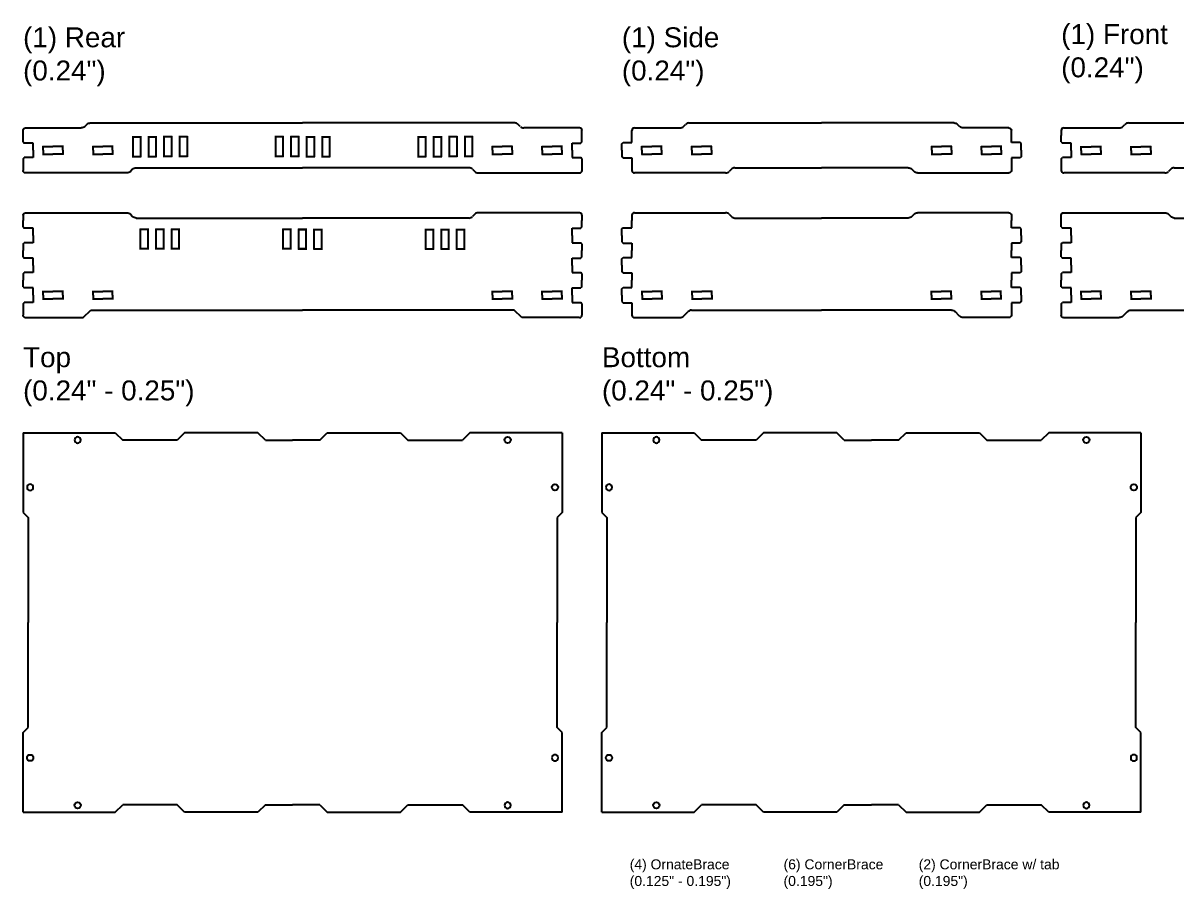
# Model space of a CAD drawing. Header units: inches. Extents: x 0.1 to 80.5, y -7.6 to 50.1.
# Drawn here: x 1.34 to 30.28, y 28.42 to 50.14 of the extents above; entities that cross this region are included whole.
import ezdxf

# ---------------------------------------------------------------- set-up
doc = ezdxf.new("R2010")
doc.units = ezdxf.units.IN
doc.header["$MEASUREMENT"] = 0
doc.styles.get("Standard").update_dxf_attribs({"font": 'arial.ttf'})

# ---------------------------------------------------------------- blocks, each defined once
blk = doc.blocks.new('BraceHole_Quarter')
at = {"color": 30, "true_color": 0xf8991e}
for p, q in [((-0.260625, 0.0925), (0, 0.0925)), ((-0.245, 0), (-0.245, 0.108125))]:
    blk.add_line(p, q, dxfattribs=at)
blk = doc.blocks.new('BraceHole')
blk.add_blockref('BraceHole_Quarter', (0, 0))
at = {"xscale": -1, "rotation": 180}
blk.add_blockref('BraceHole_Quarter', (0, 0), dxfattribs=at)
at = {"xscale": -1}
blk.add_blockref('BraceHole_Quarter', (0, 0), dxfattribs=at)
at = {"rotation": 180}
blk.add_blockref('BraceHole_Quarter', (0, 0), dxfattribs=at)
blk = doc.blocks.new('BraceHoles')
for p in [(0.5, 0), (1.75, 0)]:
    blk.add_blockref('BraceHole', p)
blk = doc.blocks.new('HingeHole')
at = {"color": 240, "true_color": 0xed1f24}
for p, q in [((0.110625, 0.495), (-0.110625, 0.495)), ((-0.095, 0.510625), (-0.095, -0.010625)), ((0.095, 0.510625), (0.095, -0.010625)), ((0.110625, 0.005), (-0.110625, 0.005))]:
    blk.add_line(p, q, dxfattribs=at)
blk = doc.blocks.new('Dovetail_Half')
at = {"color": 240, "true_color": 0xed1f24}
for p, q in [((-0.25, 0.21375), (-0.25, 0.375)), ((-0.25, 0.21375), (-0.21875, 0.1825)), ((0, 0.1825), (-0.21875, 0.1825)), ((0, 0), (0, 0.1825))]:
    blk.add_line(p, q, dxfattribs=at)
blk = doc.blocks.new('Bottom_Back_Half')
for p, q in [((4.174, 3.875), (0, 3.875)), ((4.319, 3.968), (4.262, 3.912)), ((6.947, 4.005), (4.407, 4.005)), ((7.01, 3.942), (7.01, 3.812)), ((5.312, 1.562), (0, 1.562)), ((5.5, 1.375), (5.312, 1.562)), ((7.01, 1.562), (7.01, 1.437)), ((6.947, 1.375), (5.5, 1.375))]:
    blk.add_line(p, q)
for centre, radius, start, end in [((4.174, 4), 0.125, 270, 315), ((4.407, 3.88), 0.125, 90, 135), ((6.947, 3.942), 0.0625, 0, 90), ((6.947, 1.437), 0.0625, 270, 0)]:
    blk.add_arc(centre, radius, start, end)
at = {"xscale": -1}
for name, p in [('Dovetail_Half', (6.76, 3.437)), ('Dovetail_Half', (6.76, 2.687)), ('BraceHoles', (6.76, 1.937)), ('Dovetail_Half', (6.76, 1.937))]:
    blk.add_blockref(name, p, dxfattribs=at)
at = {"rotation": 180}
for name, p in [('HingeHole', (0, 3.594)), ('HingeHole', (0.39, 3.594)), ('HingeHole', (3.187, 3.594)), ('HingeHole', (3.577, 3.594)), ('HingeHole', (3.967, 3.594)), ('Dovetail_Half', (6.76, 3.437)), ('Dovetail_Half', (6.76, 2.687)), ('Dovetail_Half', (6.76, 1.937))]:
    blk.add_blockref(name, p, dxfattribs=at)
blk = doc.blocks.new('Bottom_Back_Full')
at = {"xscale": -1}
blk.add_blockref('Bottom_Back_Half', (0, -1.375), dxfattribs=at)
blk.add_blockref('Bottom_Back_Half', (0, -1.375))
blk = doc.blocks.new('Bottom_Front_Half')
for p, q in [((6.947, 2.63), (4.407, 2.63)), ((4.174, 2.5), (0, 2.5)), ((4.319, 2.593), (4.262, 2.537)), ((7.01, 2.438), (7.01, 2.568)), ((5.261, 0.188), (0, 0.188)), ((5.463, 0.037), (5.349, 0.151)), ((6.947, 0), (5.552, 0)), ((7.01, 0.188), (7.01, 0.062))]:
    blk.add_line(p, q)
for centre, radius, start, end in [((4.407, 2.505), 0.125, 90, 135), ((6.947, 2.568), 0.0625, 0, 90), ((4.174, 2.625), 0.125, 270, 315), ((5.261, 0.062), 0.125, 45, 90), ((5.552, 0.125), 0.125, 225, 270), ((6.947, 0.062), 0.0625, 270, 0)]:
    blk.add_arc(centre, radius, start, end)
at = {"xscale": -1}
for name, p in [('Dovetail_Half', (6.76, 2.063)), ('Dovetail_Half', (6.76, 1.313)), ('Dovetail_Half', (6.76, 0.563)), ('BraceHoles', (6.76, 0.563))]:
    blk.add_blockref(name, p, dxfattribs=at)
at = {"rotation": 180}
for p in [(6.76, 2.063), (6.76, 1.313), (6.76, 0.563)]:
    blk.add_blockref('Dovetail_Half', p, dxfattribs=at)
blk = doc.blocks.new('Bottom_Front_Full')
at = {"xscale": -1}
blk.add_blockref('Bottom_Front_Half', (0, 0), dxfattribs=at)
for name, p in [('Bottom_Front_Half', (0, 0)), ('HingeHole', (-0.39, 1.71875)), ('HingeHole', (0, 1.71875)), ('HingeHole', (0.39, 1.71875))]:
    blk.add_blockref(name, p)
blk = doc.blocks.new('Dovetail_Out_Half')
at = {"color": 30, "true_color": 0xf8991e}
for p, q in [((0.24, 0.1925), (0.24, 0.375)), ((-0.01, 0.16125), (0.02125, 0.1925)), ((-0.01, 0), (-0.01, 0.16125)), ((0.02125, 0.1925), (0.24, 0.1925))]:
    blk.add_line(p, q, dxfattribs=at)
blk = doc.blocks.new('Bottom_Side_Half')
for p, q in [((-4.697, 2.63), (-2.407, 2.63)), ((-4.76, 2.568), (-4.76, 2.438)), ((-2.319, 2.593), (-2.262, 2.537)), ((-2.174, 2.5), (0, 2.5)), ((-2.174, 2.5), (-1.893, 2.5)), ((-4.76, 0.188), (-4.76, 0.063)), ((-4.697, 0), (-3.552, 0)), ((-3.463, 0.037), (-3.349, 0.151)), ((-3.261, 0.188), (0, 0.188))]:
    blk.add_line(p, q)
for centre, radius, start, end in [((-4.697, 2.568), 0.0625, 90, 180), ((-2.407, 2.505), 0.125, 45, 90), ((-2.174, 2.625), 0.125, 225, 270), ((-4.697, 0.063), 0.0625, 180, 270), ((-3.552, 0.125), 0.125, 270, 315), ((-3.261, 0.063), 0.125, 90, 135)]:
    blk.add_arc(centre, radius, start, end)
for name, p in [('Dovetail_Out_Half', (-5, 2.063)), ('Dovetail_Out_Half', (-5, 1.313)), ('Dovetail_Out_Half', (-5, 0.563)), ('BraceHoles', (-4.752, 0.563))]:
    blk.add_blockref(name, p)
at = {"xscale": -1, "rotation": 180}
for p in [(-5, 2.063), (-5, 1.313), (-5, 0.563)]:
    blk.add_blockref('Dovetail_Out_Half', p, dxfattribs=at)
blk = doc.blocks.new('Bottom_Side_Full')
blk.add_blockref('Bottom_Side_Half', (0, 0))
at = {"xscale": -1}
blk.add_blockref('Bottom_Side_Half', (0, 0), dxfattribs=at)
blk = doc.blocks.new('Lid_Top_Back_Half')
for p, q in [((-4.407, 0.005), (-6.948, 0.005)), ((-7.01, -0.188), (-7.01, -0.058)), ((-4.262, -0.088), (-4.319, -0.032)), ((-4.174, -0.125), (0, -0.125)), ((-7.01, -0.937), (-7.01, -1.062)), ((-6.948, -1.125), (-5.552, -1.125)), ((-5.463, -1.162), (-5.412, -1.213)), ((-5.323, -1.25), (0, -1.25))]:
    blk.add_line(p, q)
for centre, radius, start, end in [((-6.948, -0.058), 0.0625, 90, 180), ((-4.407, -0.12), 0.125, 45, 90), ((-4.174, 0), 0.125, 225, 270), ((-6.948, -1.062), 0.0625, 180, 270), ((-5.552, -1.25), 0.125, 45, 90), ((-5.323, -1.125), 0.125, 225, 270)]:
    blk.add_arc(centre, radius, start, end)
blk.add_blockref('Dovetail_Half', (-6.76, -0.563))
at = {"xscale": -1, "rotation": 180}
for name, p in [('Dovetail_Half', (-6.76, -0.563)), ('BraceHoles', (-6.76, -0.563)), ('HingeHole', (-3.382, -0.406)), ('HingeHole', (-2.992, -0.406)), ('HingeHole', (-0.585, -0.406)), ('HingeHole', (-0.195, -0.406))]:
    blk.add_blockref(name, p, dxfattribs=at)
at = {"rotation": 180}
for p in [(-4.162, -0.406), (-3.772, -0.406)]:
    blk.add_blockref('HingeHole', p, dxfattribs=at)
blk = doc.blocks.new('Lid_Top_Back')
blk.add_blockref('Lid_Top_Back_Half', (0, 0))
at = {"xscale": -1}
blk.add_blockref('Lid_Top_Back_Half', (0, 0), dxfattribs=at)
blk = doc.blocks.new('Lid_Front_Half')
for p, q in [((-5.323, 0), (0, 0)), ((-7.01, -0.188), (-7.01, -0.313)), ((-6.947, -0.125), (-5.552, -0.125)), ((-5.463, -0.088), (-5.412, -0.037)), ((-7.01, -1.062), (-7.01, -1.193)), ((-4.174, -1.125), (0, -1.125)), ((-4.407, -1.255), (-6.947, -1.255)), ((-4.262, -1.162), (-4.319, -1.218))]:
    blk.add_line(p, q)
for centre, radius, start, end in [((-6.947, -0.188), 0.0625, 90, 180), ((-5.552, 0), 0.125, 270, 315), ((-5.323, -0.125), 0.125, 90, 135), ((-4.174, -1.25), 0.125, 90, 135), ((-6.947, -1.193), 0.0625, 180, 270), ((-4.407, -1.13), 0.125, 270, 315)]:
    blk.add_arc(centre, radius, start, end)
blk.add_blockref('Dovetail_Half', (-6.76, -0.688))
at = {"xscale": -1, "rotation": 180}
for name, p in [('HingeHole', (-0.585, -0.344)), ('Dovetail_Half', (-6.76, -0.688)), ('BraceHoles', (-6.76, -0.688))]:
    blk.add_blockref(name, p, dxfattribs=at)
at = {"rotation": 180}
blk.add_blockref('HingeHole', (-0.195, -0.344), dxfattribs=at)
blk = doc.blocks.new('Lid_Top_Front')
blk.add_blockref('Lid_Front_Half', (0, 1.25))
at = {"xscale": -1}
blk.add_blockref('Lid_Front_Half', (0, 1.25), dxfattribs=at)
blk = doc.blocks.new('Lid_Side_Half')
for p, q in [((-0.005, 2.407), (-0.005, 4.697)), ((0.188, 4.76), (0.057, 4.76)), ((0.937, 4.76), (1.062, 4.76)), ((1.125, 4.697), (1.125, 3.552)), ((1.162, 3.463), (1.213, 3.412)), ((1.25, 3.323), (1.25, 0)), ((0.088, 2.262), (0.032, 2.319)), ((0.125, 2.174), (0.125, 0))]:
    blk.add_line(p, q)
for centre, radius, start, end in [((0.057, 4.697), 0.0625, 90, 180), ((1.062, 4.697), 0.0625, 0, 90), ((1.25, 3.552), 0.125, 180, 225), ((1.125, 3.323), 0.125, 0, 45), ((0.12, 2.407), 0.125, 180, 225), ((0, 2.174), 0.125, 0, 45)]:
    blk.add_arc(centre, radius, start, end)
at = {"xscale": -1, "rotation": 90}
for name, p in [('Dovetail_Out_Half', (0.563, 5)), ('BraceHoles', (0.563, 4.76))]:
    blk.add_blockref(name, p, dxfattribs=at)
at = {"rotation": 270}
blk.add_blockref('Dovetail_Out_Half', (0.563, 5), dxfattribs=at)
blk = doc.blocks.new('Lid_Side')
blk.add_blockref('Lid_Side_Half', (0, 0))
at = {"xscale": -1, "rotation": 180}
blk.add_blockref('Lid_Side_Half', (0, 0), dxfattribs=at)
blk = doc.blocks.new('Lid_Face_Quarter')
for p, q in [((0.683, 4.573), (0.87, 4.76)), ((0.87, 4.76), (2.707, 4.76)), ((2.707, 4.76), (2.895, 4.573)), ((4.447, 4.76), (4.26, 4.573)), ((6.76, 4.76), (4.447, 4.76)), ((6.76, 4.76), (6.76, 2.76)), ((0.683, 4.573), (0, 4.573)), ((2.895, 4.573), (4.26, 4.573)), ((6.76, 2.76), (6.635, 2.635))]:
    blk.add_line(p, q)
blk.add_lwpolyline([(6.635, 2.635), (6.635, 0)])
for centre in [(5.393, 4.582), (6.582, 3.393)]:
    blk.add_circle(centre, 0.0781)
blk = doc.blocks.new('Lid_Face_Full')
at = {"xscale": -1}
blk.add_blockref('Lid_Face_Quarter', (0, 0), dxfattribs=at)
blk.add_blockref('Lid_Face_Quarter', (0, 0))
at = {"rotation": 180}
blk.add_blockref('Lid_Face_Quarter', (0, 0), dxfattribs=at)
at = {"xscale": -1, "rotation": 180}
blk.add_blockref('Lid_Face_Quarter', (0, 0), dxfattribs=at)

msp = doc.modelspace()

# ---------------------------------------------------------------- block references
at = {"rotation": 180}
msp.add_blockref('Lid_Top_Back', (8.347, 46.386), dxfattribs=at)
at = {"xscale": -1, "rotation": 270}
msp.add_blockref('Lid_Side', (21.367, 46.386), dxfattribs=at)
for name, p in [('Lid_Top_Front', (34.387, 46.386)), ('Bottom_Back_Full', (8.347, 42.751)), ('Bottom_Side_Full', (21.367, 42.751)), ('Bottom_Front_Full', (34.387, 42.751)), ('Lid_Face_Full', (8.097, 35.102)), ('Lid_Face_Full', (22.617, 35.102))]:
    msp.add_blockref(name, p)

# ---------------------------------------------------------------- texts
at = {"attachment_point": 1}
for s, insert, char_height in [('(1) Front^J(0.24")', (27.377, 50.114), 0.5), ('(1) Rear\\P(0.24")', (1.337, 50.034), 0.5), ('(1) Side^J(0.24")', (16.357, 50.034), 0.5), ('Top^J(0.24" - 0.25")', (1.337, 42.009), 0.5), ('Bottom^J(0.24" - 0.25")', (15.857, 42.009), 0.5), ('(4) OrnateBrace\\P(0.125" - 0.195")', (16.554, 29.162), 0.25), ('(6) CornerBrace\\P(0.195")', (20.413, 29.162), 0.25), ('(2) CornerBrace w/ tab\\P(0.195")', (23.803, 29.162), 0.25)]:
    msp.add_mtext_dynamic_manual_height_columns(s, width=6.43187, gutter_width=1, heights=[0], dxfattribs=dict(at, insert=insert, char_height=char_height))

doc.saveas('drawing.dxf')
